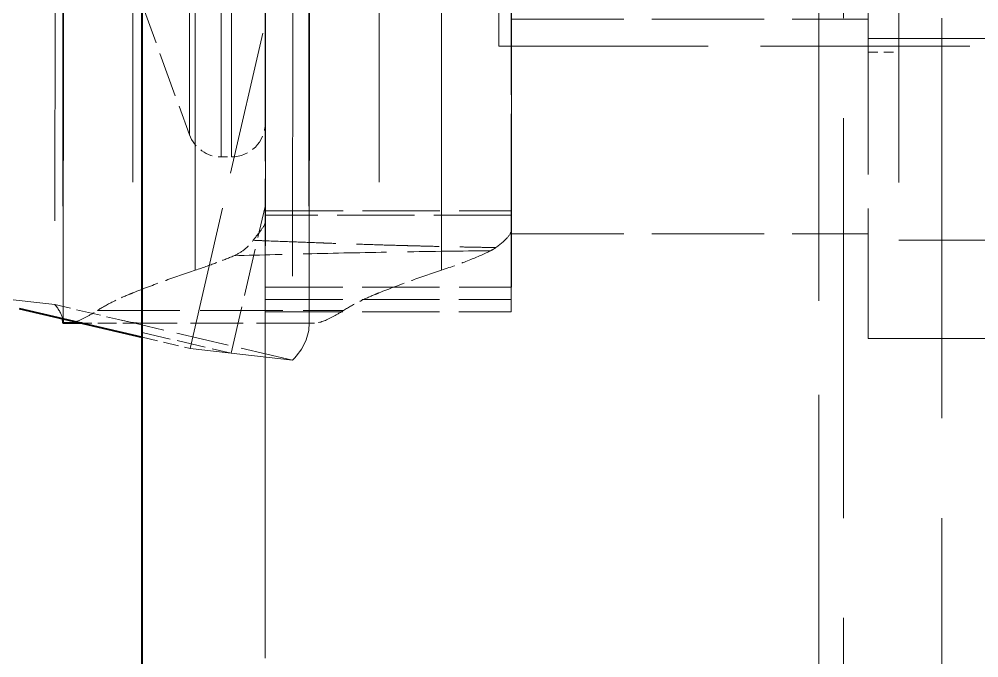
# Model space of a CAD drawing. Header units: millimetres. Extents: x 0 to 2523, y 0 to 1782.
# Drawn here: x 504.71 to 520.31, y 548.3 to 558.67 of the extents above; entities that cross this region are included whole.
import ezdxf

# ---------------------------------------------------------------- set-up
doc = ezdxf.new("R2010")
doc.units = ezdxf.units.MM
doc.header["$LTSCALE"] = 3
doc.linetypes.add('DASHED', pattern=[0.2067, 0.1654, -0.0413])
for name, color, linetype, lineweight in [('가려진 것(ISO)', 2, 'DASHED', 18), ('가려진 좁은 것(ISO)', 2, 'DASHED', 18), ('가시적인 것(ISO)', 3, 'Continuous', 40), ('가시적인 좁은 것(ISO)', 3, 'Continuous', 35)]:
    doc.layers.add(name, color=color, linetype=linetype, lineweight=lineweight)

msp = doc.modelspace()

# ---------------------------------------------------------------- linework, layer by layer
at = {"layer": '가려진 것(ISO)', "ltscale": 13.022854}
msp.add_line((508.7116, 435.233), (508.7116, 1291.233), dxfattribs=at)
at = {"layer": '가려진 것(ISO)', "ltscale": 13.096617}
for p, q in [((518.1116, 461.233), (518.1116, 1265.233)), ((519.7116, 1265.233), (519.7116, 461.233))]:
    msp.add_line(p, q, dxfattribs=at)
at = {"layer": '가려진 것(ISO)', "ltscale": 15.320109}
for p, q in [((505.4194, 572.733), (505.4194, 553.733)), ((509.42, 572.733), (509.42, 553.733))]:
    msp.add_line(p, q, dxfattribs=at)
at = {"layer": '가려진 것(ISO)', "ltscale": 13.763361}
msp.add_line((519.0116, 571.383), (519.0116, 555.083), dxfattribs=at)
at = {"layer": '가려진 것(ISO)', "ltscale": 12.853812}
msp.add_line((512.7167, 555.2623), (512.7167, 571.2036), dxfattribs=at)
at = {"layer": '가려진 것(ISO)', "ltscale": 12.64015}
msp.add_line((508.7161, 555.3948), (508.7161, 571.0711), dxfattribs=at)
at = {"layer": '가려진 것(ISO)', "ltscale": 6.187803}
msp.add_line((518.5116, 568.1061), (518.5116, 558.3598), dxfattribs=at)
at = {"layer": '가려진 것(ISO)', "ltscale": 14.79346}
for p, q in [((505.427, 553.7339), (505.4338, 562.7287)), ((509.427, 553.7309), (509.4338, 562.7257))]:
    msp.add_line(p, q, dxfattribs=at)
at = {"layer": '가려진 것(ISO)', "ltscale": 4.708343}
msp.add_line((507.4884, 553.3235), (509.1613, 560.5476), dxfattribs=at)
at = {"layer": '가려진 것(ISO)', "ltscale": 2.095026}
msp.add_line((512.5116, 558.233), (512.5116, 559.283), dxfattribs=at)
at = {"layer": '가려진 것(ISO)', "ltscale": 1.469374}
msp.add_line((506.6883, 558.9698), (507.4799, 556.7949), dxfattribs=at)
at = {"layer": '가려진 것(ISO)', "ltscale": 2.476006}
msp.add_line((512.7116, 558.6711), (512.7116, 555.1825), dxfattribs=at)
at = {"layer": '가려진 것(ISO)', "ltscale": 3.682313}
for p, q in [((512.7116, 558.6711), (518.5116, 558.6711)), ((512.7116, 555.1825), (518.5116, 555.1825))]:
    msp.add_line(p, q, dxfattribs=at)
at = {"layer": '가려진 것(ISO)', "ltscale": 9.837123}
for p, q in [((518.5116, 558.3598), (530.7116, 558.3598)), ((518.5116, 553.483), (530.7116, 553.483))]:
    msp.add_line(p, q, dxfattribs=at)
at = {"layer": '가려진 것(ISO)', "ltscale": 4.455295}
msp.add_line((518.5116, 558.3598), (518.5116, 553.483), dxfattribs=at)
at = {"layer": '가려진 것(ISO)', "ltscale": 6.856808}
msp.add_line((512.5116, 558.233), (523.3116, 558.233), dxfattribs=at)
at = {"layer": '가려진 것(ISO)', "ltscale": 0.317349}
msp.add_line((518.5116, 558.133), (519.0116, 558.133), dxfattribs=at)
at = {"layer": '가려진 것(ISO)', "ltscale": 0.104586}
msp.add_line((507.9968, 556.433), (508.1616, 556.433), dxfattribs=at)
at = {"layer": '가려진 것(ISO)', "ltscale": 12.659248}
msp.add_line((519.0116, 555.083), (534.7116, 555.083), dxfattribs=at)
at = {"layer": '가려진 것(ISO)', "ltscale": 10.630617}
for p, q in [((505.2918, 554.0339), (503.6244, 554.2259)), ((509.1557, 553.1316), (507.4884, 553.3235))]:
    msp.add_line(p, q, dxfattribs=at)
at = {"layer": '가려진 것(ISO)', "ltscale": 0.808278}
msp.add_line((506.5217, 553.7467), (505.2918, 554.0339), dxfattribs=at)
at = {"layer": '가려진 것(ISO)', "ltscale": 2.539495}
msp.add_line((508.7113, 553.9164), (512.7113, 553.9164), dxfattribs=at)
at = {"layer": '가려진 것(ISO)', "ltscale": 7.548428}
msp.add_line((505.4194, 553.733), (505.4244, 553.733), dxfattribs=at)
at = {"layer": '가려진 것(ISO)', "ltscale": 0.612689}
msp.add_line((506.7002, 553.733), (505.735, 553.733), dxfattribs=at)
at = {"layer": '가려진 것(ISO)', "ltscale": 1.731117}
for p, q in [((509.1557, 553.1316), (506.5217, 553.7467)), ((509.427, 553.733), (506.7002, 553.733))]:
    msp.add_line(p, q, dxfattribs=at)
at = {"layer": '가려진 것(ISO)', "ltscale": 0.44848}
msp.add_line((509.514, 553.733), (509.427, 553.733), dxfattribs=at)
at = {"layer": '가려진 것(ISO)', "ltscale": 0.510403}
msp.add_line((506.7116, 553.5049), (507.4884, 553.3235), dxfattribs=at)
at = {"layer": '가려진 것(ISO)', "ltscale": 0.548413}
msp.add_arc((508.1616, 556.983), 0.55, 270, 0, dxfattribs=at)
at = {"layer": '가려진 것(ISO)', "ltscale": 0.426521}
msp.add_arc((507.9968, 556.983), 0.55, 200, 270, dxfattribs=at)
at = {"layer": '가려진 것(ISO)', "ltscale": 13.117392}
for centre, major_axis, start_param, end_param in [((508.7119, 563.233), (0, 9.5), 0.2864656, 2.855127), ((512.7119, 563.233), (0, -9.5), 3.4280582, 5.9967196)]:
    msp.add_ellipse(centre, major_axis=major_axis, ratio=0.0004255, start_param=start_param, end_param=end_param, dxfattribs=at)
at = {"layer": '가려진 것(ISO)', "ltscale": 3.154497}
for centre, start_param in [((508.7147, 540.5248), 0.0725483), ((512.7147, 540.5248), 0.0725482)]:
    msp.add_ellipse(centre, major_axis=(0, 15), ratio=0.0004255, start_param=start_param, end_param=0.4037923, dxfattribs=at)
at = {"layer": '가려진 것(ISO)', "ltscale": 2.19112}
for centre in [(508.7113, 558.9164), (512.7113, 558.9164)]:
    msp.add_ellipse(centre, major_axis=(0, -5), ratio=0.0004255, start_param=5.9967196, end_param=6.6869776, dxfattribs=at)
at = {"layer": '가려진 것(ISO)', "ltscale": 2.873697}
msp.add_open_spline([(508.7142, 555.4854), (508.7145, 555.5324), (508.7148, 555.5531), (508.715, 555.5567), (508.7153, 555.5604), (508.7155, 555.5471), (508.7157, 555.5017), (508.7158, 555.4758), (508.716, 555.4394), (508.7161, 555.3951)], degree=3, knots=[0, 0, 0, 0, 0.3890197, 0.3890197, 0.3890197, 0.7780394, 0.7780394, 0.7780394, 1, 1, 1, 1], dxfattribs=at)
at = {"layer": '가려진 것(ISO)', "ltscale": 2.541035}
msp.add_open_spline([(508.7151, 555.5573), (510.0482, 555.5569), (511.3815, 555.5568), (512.715, 555.5568)], degree=3, dxfattribs=at)
at = {"layer": '가려진 것(ISO)', "ltscale": 3.790577}
msp.add_open_spline([(512.7142, 555.4854), (512.7146, 555.5575), (512.715, 555.575), (512.7159, 555.5006), (512.7163, 555.4087), (512.7167, 555.2626)], degree=3, knots=[-0.59728772, -0.59728772, -0.59728772, -0.59728772, -0.29865558, -0.29865558, -0.00008864, -0.00008864, -0.00008864, -0.00008864], dxfattribs=at)
at = {"layer": '가려진 것(ISO)', "ltscale": 0.923971}
msp.add_open_spline([(508.5171, 555.0793), (508.5704, 555.1532), (508.6205, 555.2128), (508.6958, 555.3182), (508.7162, 555.3596), (508.7161, 555.3951)], degree=3, knots=[-0.15257167, -0.15257167, -0.15257167, -0.15257167, -0.07857682, -0.07857682, -0.000001, -0.000001, -0.000001, -0.000001], dxfattribs=at)
at = {"layer": '가려진 것(ISO)', "ltscale": 1.041271}
msp.add_open_spline([(512.7167, 555.2626), (512.7168, 555.2225), (512.695, 555.178), (512.6087, 555.0781), (512.5442, 555.023), (512.4599, 554.9609)], degree=3, knots=[0.00008865, 0.00008865, 0.00008865, 0.00008865, 0.0820562, 0.0820562, 0.16423317, 0.16423317, 0.16423317, 0.16423317], dxfattribs=at)
at = {"layer": '가려진 것(ISO)', "ltscale": 0.580681}
msp.add_open_spline([(508.1992, 554.8277), (508.2652, 554.8565), (508.3247, 554.8916), (508.3776, 554.9334), (508.4306, 554.9752), (508.477, 555.0238), (508.5171, 555.0793)], degree=3, knots=[0, 0, 0, 0, 0.5, 0.5, 0.5, 1, 1, 1, 1], dxfattribs=at)
at = {"layer": '가려진 것(ISO)', "ltscale": 1.033177}
msp.add_open_spline([(512.3781, 554.9108), (512.2803, 554.8616), (512.1624, 554.8097), (511.8924, 554.7032), (511.7417, 554.6489), (511.575, 554.5935)], degree=3, knots=[0.000001, 0.000001, 0.000001, 0.000001, 0.08245258, 0.08245258, 0.16282276, 0.16282276, 0.16282276, 0.16282276], dxfattribs=at)
at = {"layer": '가려진 것(ISO)', "ltscale": 0.156232}
msp.add_open_spline([(512.4599, 554.9609), (512.4472, 554.9515), (512.4341, 554.9427), (512.4068, 554.926), (512.3927, 554.9182), (512.3781, 554.9108)], degree=3, knots=[0.000001, 0.000001, 0.000001, 0.000001, 0.01231331, 0.01231331, 0.024625646, 0.024625646, 0.024625646, 0.024625646], dxfattribs=at)
at = {"layer": '가려진 것(ISO)', "ltscale": 0.746983}
msp.add_open_spline([(507.5743, 554.5935), (507.6929, 554.6329), (507.8052, 554.6723), (507.9098, 554.7115), (508.0145, 554.7507), (508.1114, 554.7896), (508.1992, 554.8277)], degree=3, knots=[0, 0, 0, 0, 0.5, 0.5, 0.5, 1, 1, 1, 1], dxfattribs=at)
at = {"layer": '가려진 것(ISO)', "ltscale": 1.037947}
for points, knots in [([(507.5743, 554.5935), (507.4048, 554.5372), (507.2355, 554.4784), (506.8978, 554.3558), (506.7292, 554.2919), (506.5611, 554.2256)], [-0.16348865, -0.16348865, -0.16348865, -0.16348865, -0.08174478, -0.08174478, -0.000001, -0.000001, -0.000001, -0.000001]), ([(511.575, 554.5935), (511.4054, 554.5372), (511.2361, 554.4784), (510.8984, 554.3558), (510.7298, 554.292), (510.5617, 554.2256)], [-0.16348834, -0.16348834, -0.16348834, -0.16348834, -0.08174464, -0.08174464, -0.000001, -0.000001, -0.000001, -0.000001])]:
    msp.add_open_spline(points, degree=3, knots=knots, dxfattribs=at)
at = {"layer": '가려진 것(ISO)', "ltscale": 0.690919}
msp.add_open_spline([(505.983, 553.9392), (506.0662, 553.9922), (506.1569, 554.0426), (506.2536, 554.0903), (506.3313, 554.1286), (506.4129, 554.1652), (506.4977, 554.2001), (506.5187, 554.2087), (506.5398, 554.2172), (506.5611, 554.2256)], degree=3, knots=[0, 0, 0, 0, 0.5, 0.5, 0.5, 0.9010945, 0.9010945, 0.9010945, 1, 1, 1, 1], dxfattribs=at)
at = {"layer": '가려진 것(ISO)', "ltscale": 0.690815}
msp.add_open_spline([(510.5617, 554.2256), (510.5407, 554.2173), (510.5199, 554.209), (510.4992, 554.2005), (510.414, 554.1654), (510.3321, 554.1287), (510.2542, 554.0903), (510.1575, 554.0425), (510.0669, 553.9922), (509.9837, 553.9392)], degree=3, knots=[0, 0, 0, 0, 0.0974908, 0.0974908, 0.0974908, 0.5, 0.5, 0.5, 1, 1, 1, 1], dxfattribs=at)
at = {"layer": '가려진 것(ISO)', "ltscale": 1.263882}
msp.add_open_spline([(505.4184, 553.8069), (505.4013, 553.8797), (505.3589, 553.9539), (505.2918, 554.0339)], degree=3, dxfattribs=at)
at = {"layer": '가려진 것(ISO)', "ltscale": 0.917635}
msp.add_open_spline([(505.5133, 553.733), (505.5775, 553.7345), (505.6716, 553.7648), (505.8521, 553.8591), (505.9154, 553.8964), (505.983, 553.9392)], degree=3, knots=[-3.84910613, -3.84910613, -3.84910613, -3.84910613, -3.75506018, -3.75506018, -3.71143601, -3.71143601, -3.71143601, -3.71143601], dxfattribs=at)
at = {"layer": '가려진 것(ISO)', "ltscale": 0.917664}
msp.add_open_spline([(509.9837, 553.9392), (509.9161, 553.8964), (509.8528, 553.8591), (509.6723, 553.7648), (509.5782, 553.7345), (509.514, 553.733)], degree=3, knots=[3.71149206, 3.71149206, 3.71149206, 3.71149206, 3.75511823, 3.75511823, 3.84916664, 3.84916664, 3.84916664, 3.84916664], dxfattribs=at)
at = {"layer": '가려진 것(ISO)', "ltscale": 1.787673}
msp.add_open_spline([(506.3493, 553.7869), (506.5773, 553.7337), (506.651, 553.7333), (506.7002, 553.733), (506.7002, 553.733), (506.7002, 553.733)], degree=3, knots=[0, 0, 0, 0, 0.27958637, 0.27958637, 0.28082374, 0.28082374, 0.28082374, 0.28082374], dxfattribs=at)
at = {"layer": '가려진 것(ISO)', "ltscale": 2.048363}
msp.add_open_spline([(509.427, 553.733), (509.4274, 553.5256), (509.336, 553.3182), (509.1557, 553.1316)], degree=3, dxfattribs=at)
at = {"layer": '가려진 좁은 것(ISO)', "ltscale": 15.320109}
for p, q in [((505.4194, 572.733), (505.4194, 553.733)), ((505.4236, 572.733), (505.4236, 553.733)), ((509.42, 572.733), (509.42, 553.733)), ((509.4236, 553.733), (509.4236, 572.733)), ((509.4244, 572.733), (509.4244, 553.733))]:
    msp.add_line(p, q, dxfattribs=at)
at = {"layer": '가려진 좁은 것(ISO)', "ltscale": 14.525633}
msp.add_line((506.5611, 572.2403), (506.5611, 554.2256), dxfattribs=at)
at = {"layer": '가려진 좁은 것(ISO)', "ltscale": 14.52563}
msp.add_line((510.5617, 572.2403), (510.5617, 554.2256), dxfattribs=at)
at = {"layer": '가려진 좁은 것(ISO)', "ltscale": 13.932404}
msp.add_line((507.5743, 554.5935), (507.5743, 571.8725), dxfattribs=at)
at = {"layer": '가려진 좁은 것(ISO)', "ltscale": 13.932405}
msp.add_line((511.575, 554.5935), (511.575, 571.8725), dxfattribs=at)
at = {"layer": '가려진 좁은 것(ISO)', "ltscale": 12.853303}
msp.add_line((512.7167, 555.2626), (512.7167, 571.2033), dxfattribs=at)
at = {"layer": '가려진 좁은 것(ISO)', "ltscale": 12.639679}
msp.add_line((508.7161, 555.3951), (508.7161, 571.0708), dxfattribs=at)
at = {"layer": '가려진 좁은 것(ISO)', "ltscale": 11.483541}
for p, q in [((507.9968, 556.433), (507.9968, 570.033)), ((508.1616, 556.433), (508.1616, 570.033))]:
    msp.add_line(p, q, dxfattribs=at)
at = {"layer": '가려진 좁은 것(ISO)', "ltscale": 16.308598}
msp.add_line((507.4799, 569.6711), (507.4799, 556.7949), dxfattribs=at)
at = {"layer": '가려진 좁은 것(ISO)', "ltscale": 14.79346}
msp.add_line((505.4338, 562.7287), (505.427, 553.7339), dxfattribs=at)
at = {"layer": '가려진 좁은 것(ISO)', "ltscale": 14.802096}
msp.add_line((509.4338, 562.733), (509.427, 553.733), dxfattribs=at)
at = {"layer": '가려진 좁은 것(ISO)', "ltscale": 5.47371}
msp.add_line((505.4244, 553.7739), (505.4244, 562.3954), dxfattribs=at)
at = {"layer": '가려진 좁은 것(ISO)', "ltscale": 12.197012}
for p, q in [((505.2974, 561.4499), (505.2918, 554.0339)), ((509.1613, 560.5476), (509.1557, 553.1316))]:
    msp.add_line(p, q, dxfattribs=at)
at = {"layer": '가려진 좁은 것(ISO)', "ltscale": 12.363597}
msp.add_line((517.7116, 560.233), (517.7116, 514.233), dxfattribs=at)
at = {"layer": '가려진 좁은 것(ISO)', "ltscale": 1.553127}
msp.add_line((508.1553, 553.2467), (508.7116, 555.6291), dxfattribs=at)
at = {"layer": '가려진 좁은 것(ISO)', "ltscale": 2.539495}
for p, q in [((512.7142, 555.4854), (508.7142, 555.4854)), ((508.7122, 554.3185), (512.7122, 554.3185)), ((508.7107, 554.1201), (512.7107, 554.1201))]:
    msp.add_line(p, q, dxfattribs=at)
at = {"layer": '가려진 좁은 것(ISO)', "ltscale": 2.698427}
msp.add_line((505.983, 553.9392), (509.9837, 553.9392), dxfattribs=at)
at = {"layer": '가려진 좁은 것(ISO)', "ltscale": 0.940741}
msp.add_line((506.7116, 553.5811), (508.1553, 553.2467), dxfattribs=at)
at = {"layer": '가려진 좁은 것(ISO)', "ltscale": 4.085482}
msp.add_ellipse((512.7116, 563.233), major_axis=(0, 5), ratio=0.0004255, start_param=2.4980915, end_param=3.7850938, dxfattribs=at)
at = {"layer": '가려진 좁은 것(ISO)', "ltscale": 15.938072}
msp.add_open_spline([(508.7116, 569.483), (508.7116, 569.483), (508.7116, 569.483), (508.7116, 569.4831), (508.7116, 569.4831), (508.7116, 569.4832), (508.7116, 569.4833), (508.7116, 569.4835), (508.7116, 569.4836), (508.7116, 569.4839), (508.7116, 569.4839), (508.7116, 569.4845), (508.7116, 569.4848), (508.7116, 569.4853), (508.7116, 569.4855), (508.7116, 569.4861), (508.7116, 569.4864), (508.7116, 569.4875), (508.7116, 569.488), (508.7116, 569.4888), (508.7116, 569.4891), (508.7116, 569.4897), (508.7116, 569.4897), (508.7115, 569.4887), (508.7115, 569.4868), (508.7114, 569.4799), (508.7114, 569.4729), (508.7113, 569.4535), (508.7113, 569.441), (508.7112, 569.4107), (508.7111, 569.393), (508.7111, 569.3534), (508.711, 569.3316), (508.7109, 569.2881), (508.7109, 569.2653), (508.7108, 569.215), (508.7108, 569.1877), (508.7107, 569.1285), (508.7107, 569.0967), (508.7106, 569.0289), (508.7106, 568.9929), (508.7105, 568.9172), (508.7105, 568.8774), (508.7104, 568.7945), (508.7104, 568.7514), (508.7103, 568.6628), (508.7103, 568.6172), (508.7102, 568.5243), (508.7102, 568.4771), (508.7101, 568.3916), (508.7101, 568.3519), (508.71, 568.2692), (508.71, 568.2262), (508.71, 568.1371), (508.7099, 568.091), (508.7099, 567.9965), (508.7099, 567.9479), (508.7098, 567.8489), (508.7098, 567.7984), (508.7098, 567.696), (508.7097, 567.6442), (508.7097, 567.5399), (508.7097, 567.4874), (508.7096, 567.3827), (508.7096, 567.3305), (508.7096, 567.203), (508.7095, 567.1219), (508.7095, 566.9525), (508.7095, 566.8643), (508.7094, 566.6845), (508.7094, 566.593), (508.7093, 566.4112), (508.7093, 566.3209), (508.7093, 566.1255), (508.7092, 566.013), (508.7092, 565.7812), (508.7092, 565.6618), (508.7091, 565.4177), (508.7091, 565.2929), (508.7091, 565.0395), (508.7091, 564.9109), (508.709, 564.6516), (508.709, 564.5209), (508.709, 564.2591), (508.709, 564.1281), (508.709, 563.8675), (508.709, 563.738), (508.709, 563.4824), (508.709, 563.3563), (508.709, 563.233), (508.709, 563.1096), (508.709, 562.9836), (508.709, 562.728), (508.709, 562.5985), (508.709, 562.3379), (508.709, 562.2068), (508.709, 561.9451), (508.709, 561.8143), (508.7091, 561.5551), (508.7091, 561.4265), (508.7091, 561.1731), (508.7091, 561.0483), (508.7092, 560.8041), (508.7092, 560.6847), (508.7092, 560.4529), (508.7093, 560.3405), (508.7093, 560.145), (508.7093, 560.0548), (508.7094, 559.873), (508.7094, 559.7815), (508.7095, 559.6017), (508.7095, 559.5134), (508.7095, 559.3441), (508.7096, 559.263), (508.7096, 559.1355), (508.7096, 559.0832), (508.7097, 558.9785), (508.7097, 558.9261), (508.7097, 558.8218), (508.7098, 558.77), (508.7098, 558.6676), (508.7098, 558.6171), (508.7099, 558.518), (508.7099, 558.4695), (508.7099, 558.3749), (508.71, 558.3289), (508.71, 558.2398), (508.71, 558.1967), (508.7101, 558.114), (508.7101, 558.0743), (508.7102, 557.9889), (508.7102, 557.9416), (508.7103, 557.8488), (508.7103, 557.8032), (508.7104, 557.7145), (508.7104, 557.6715), (508.7105, 557.5886), (508.7105, 557.5488), (508.7106, 557.473), (508.7106, 557.437), (508.7107, 557.3692), (508.7107, 557.3374), (508.7108, 557.2783), (508.7108, 557.2509), (508.7109, 557.2007), (508.7109, 557.1778), (508.711, 557.1344), (508.7111, 557.1126), (508.7111, 557.073), (508.7112, 557.0552), (508.7113, 557.0249), (508.7113, 557.0124), (508.7114, 556.993), (508.7114, 556.9861), (508.7115, 556.9792), (508.7115, 556.9773), (508.7116, 556.9763), (508.7116, 556.9763), (508.7116, 556.9768), (508.7116, 556.9771), (508.7116, 556.978), (508.7116, 556.9785), (508.7116, 556.9796), (508.7116, 556.9799), (508.7116, 556.9805), (508.7116, 556.9807), (508.7116, 556.9812), (508.7116, 556.9815), (508.7116, 556.982), (508.7116, 556.9821), (508.7116, 556.9823), (508.7116, 556.9824), (508.7116, 556.9827), (508.7116, 556.9827), (508.7116, 556.9829), (508.7116, 556.9829), (508.7116, 556.9829), (508.7116, 556.983), (508.7116, 556.983)], degree=3, knots=[2.7682585, 2.7682585, 2.7682585, 2.7682585, 2.7682654, 2.7682654, 2.7682736, 2.7682736, 2.768302, 2.768302, 2.768405, 2.768405, 2.7685079, 2.7685079, 2.7691488, 2.7691488, 2.7697897, 2.7697897, 2.7710714, 2.7710714, 2.7753516, 2.7753516, 2.7796319, 2.7796319, 2.7881924, 2.7881924, 2.8053134, 2.8053134, 2.8334237, 2.8334237, 2.861534, 2.861534, 2.8896444, 2.8896444, 2.9177547, 2.9177547, 2.9432586, 2.9432586, 2.9687626, 2.9687626, 2.9942666, 2.9942666, 3.0197705, 3.0197705, 3.0452745, 3.0452745, 3.0707784, 3.0707784, 3.0962824, 3.0962824, 3.1217864, 3.1217864, 3.142083, 3.142083, 3.1623796, 3.1623796, 3.1826762, 3.1826762, 3.2029728, 3.2029728, 3.2232694, 3.2232694, 3.243566, 3.243566, 3.2638626, 3.2638626, 3.2841593, 3.2841593, 3.3139229, 3.3139229, 3.3436866, 3.3436866, 3.3734502, 3.3734502, 3.4032139, 3.4032139, 3.4402162, 3.4402162, 3.4772185, 3.4772185, 3.5142208, 3.5142208, 3.5512231, 3.5512231, 3.5882254, 3.5882254, 3.6252277, 3.6252277, 3.66223, 3.66223, 3.6992323, 3.6992323, 3.6992323, 3.7362346, 3.7362346, 3.7732369, 3.7732369, 3.8102392, 3.8102392, 3.8472415, 3.8472415, 3.8842438, 3.8842438, 3.9212461, 3.9212461, 3.9582484, 3.9582484, 3.9952507, 3.9952507, 4.0250143, 4.0250143, 4.054778, 4.054778, 4.0845417, 4.0845417, 4.1143053, 4.1143053, 4.1346019, 4.1346019, 4.1548985, 4.1548985, 4.1751951, 4.1751951, 4.1954918, 4.1954918, 4.2157884, 4.2157884, 4.236085, 4.236085, 4.2563816, 4.2563816, 4.2766782, 4.2766782, 4.3021822, 4.3021822, 4.3276861, 4.3276861, 4.3531901, 4.3531901, 4.378694, 4.378694, 4.404198, 4.404198, 4.429702, 4.429702, 4.4552059, 4.4552059, 4.4807099, 4.4807099, 4.5088202, 4.5088202, 4.5369305, 4.5369305, 4.5650409, 4.5650409, 4.5931512, 4.5931512, 4.6102722, 4.6102722, 4.6188327, 4.6188327, 4.6231129, 4.6231129, 4.6273932, 4.6273932, 4.6286749, 4.6286749, 4.6293158, 4.6293158, 4.6299566, 4.6299566, 4.6300596, 4.6300596, 4.6301625, 4.6301625, 4.6301909, 4.6301909, 4.6301992, 4.6301992, 4.6302061, 4.6302061, 4.6302061, 4.6302061], dxfattribs=at)
at = {"layer": '가려진 좁은 것(ISO)', "ltscale": 2.707696}
msp.add_open_spline([(508.5171, 555.0793), (508.5842, 555.0766), (508.6515, 555.074), (508.7189, 555.0713), (508.8749, 555.0652), (509.0316, 555.059), (509.189, 555.053), (509.3444, 555.0471), (509.5004, 555.0412), (509.6572, 555.0355), (509.7022, 555.0339), (509.7474, 555.0323), (509.7926, 555.0307), (509.9023, 555.0268), (510.0123, 555.023), (510.1228, 555.0193), (510.2713, 555.0144), (510.4205, 555.0096), (510.5706, 555.0051), (510.7042, 555.001), (510.8385, 554.9972), (510.9735, 554.9935), (511.0167, 554.9923), (511.0599, 554.9912), (511.1032, 554.99), (511.1775, 554.9881), (511.2519, 554.9862), (511.3266, 554.9844), (511.4303, 554.9818), (511.5344, 554.9794), (511.639, 554.977), (511.7316, 554.975), (511.8245, 554.973), (511.9177, 554.9711), (512.0008, 554.9694), (512.0841, 554.9677), (512.1676, 554.9661), (512.2424, 554.9647), (512.3173, 554.9633), (512.3924, 554.962), (512.4149, 554.9616), (512.4374, 554.9612), (512.4599, 554.9609)], degree=3, knots=[0, 0, 0, 0, 0.0532858, 0.0532858, 0.0532858, 0.1766136, 0.1766136, 0.1766136, 0.2983371, 0.2983371, 0.2983371, 0.3333333, 0.3333333, 0.3333333, 0.4182823, 0.4182823, 0.4182823, 0.5324802, 0.5324802, 0.5324802, 0.6341594, 0.6341594, 0.6341594, 0.6666667, 0.6666667, 0.6666667, 0.7223421, 0.7223421, 0.7223421, 0.7996501, 0.7996501, 0.7996501, 0.8681126, 0.8681126, 0.8681126, 0.9291059, 0.9291059, 0.9291059, 0.9836748, 0.9836748, 0.9836748, 1, 1, 1, 1], dxfattribs=at)
at = {"layer": '가려진 좁은 것(ISO)', "ltscale": 2.734044}
msp.add_open_spline([(512.3781, 554.9108), (511.8948, 554.9052), (511.4181, 554.8986), (510.948, 554.8908), (510.4778, 554.8831), (510.0142, 554.8741), (509.5561, 554.8636), (509.0981, 554.8532), (508.6457, 554.8412), (508.1992, 554.8277)], degree=3, knots=[0, 0, 0, 0, 0.3333333, 0.3333333, 0.3333333, 0.6666667, 0.6666667, 0.6666667, 1, 1, 1, 1], dxfattribs=at)
at = {"layer": '가시적인 것(ISO)'}
for p, q in [((506.7116, 433.233), (506.7116, 1293.233)), ((504.7116, 553.972), (506.7116, 553.5049)), ((505.4244, 553.733), (505.427, 553.733)), ((505.735, 553.733), (505.427, 553.733))]:
    msp.add_line(p, q, dxfattribs=at)
msp.add_open_spline([(505.427, 553.733), (505.4271, 553.7576), (505.4242, 553.7822), (505.4184, 553.8069)], degree=3, dxfattribs=at)
at = {"layer": '가시적인 좁은 것(ISO)'}
msp.add_line((505.4244, 553.733), (505.4244, 553.7739), dxfattribs=at)

doc.saveas('drawing.dxf')
